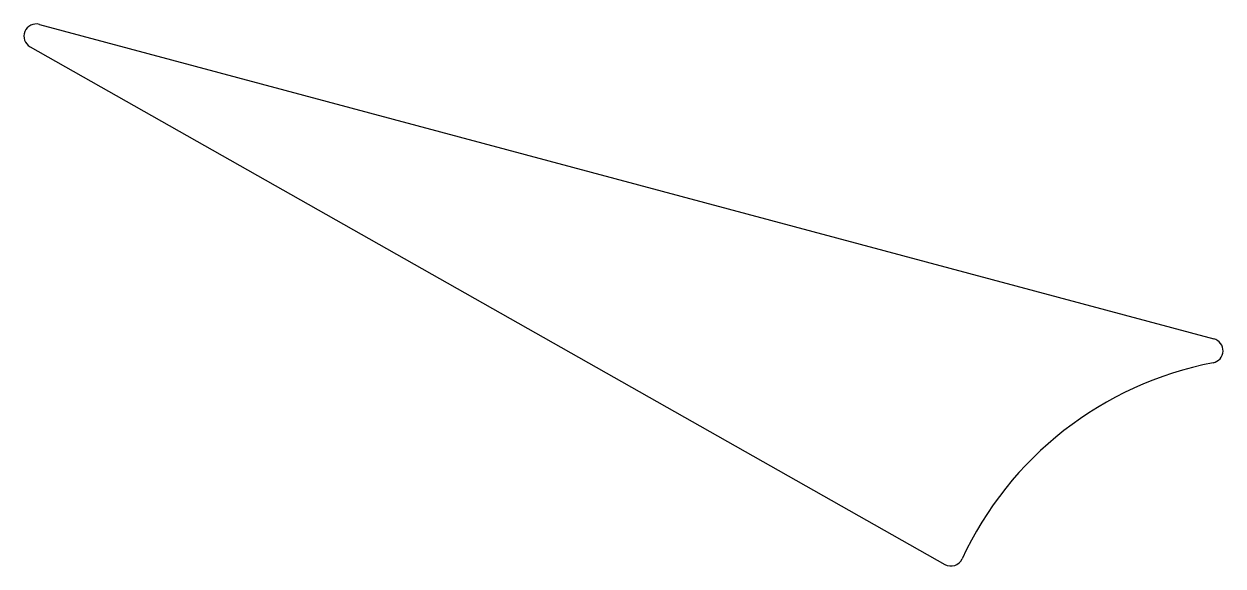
# Model space of a CAD drawing. Extents: x 0 to 196, y 0 to 89.
import ezdxf

# ---------------------------------------------------------------- set-up
doc = ezdxf.new("R2010")
doc.units = 0
doc.header["$MEASUREMENT"] = 0
doc.layers.get('0').update_dxf_attribs({"linetype": 'CONTINUOUS'})

msp = doc.modelspace()

# ---------------------------------------------------------------- linework, layer by layer
for p, q in [((2.52, 88.52), (194.4, 37.11)), ((1.01, 84.85), (150.45, 0.26))]:
    msp.add_line(p, q)
for centre, radius, start, end in [((2, 86.59), 2, 75.0007, 240.4874), ((193.88, 35.18), 2, 280.9192, 75.0007), ((205.08, -22.9), 57.15, 100.9192, 155.1018), ((151.43, 2), 2, 240.4874, 335.1018)]:
    msp.add_arc(centre, radius, start, end)

doc.saveas('drawing.dxf')
